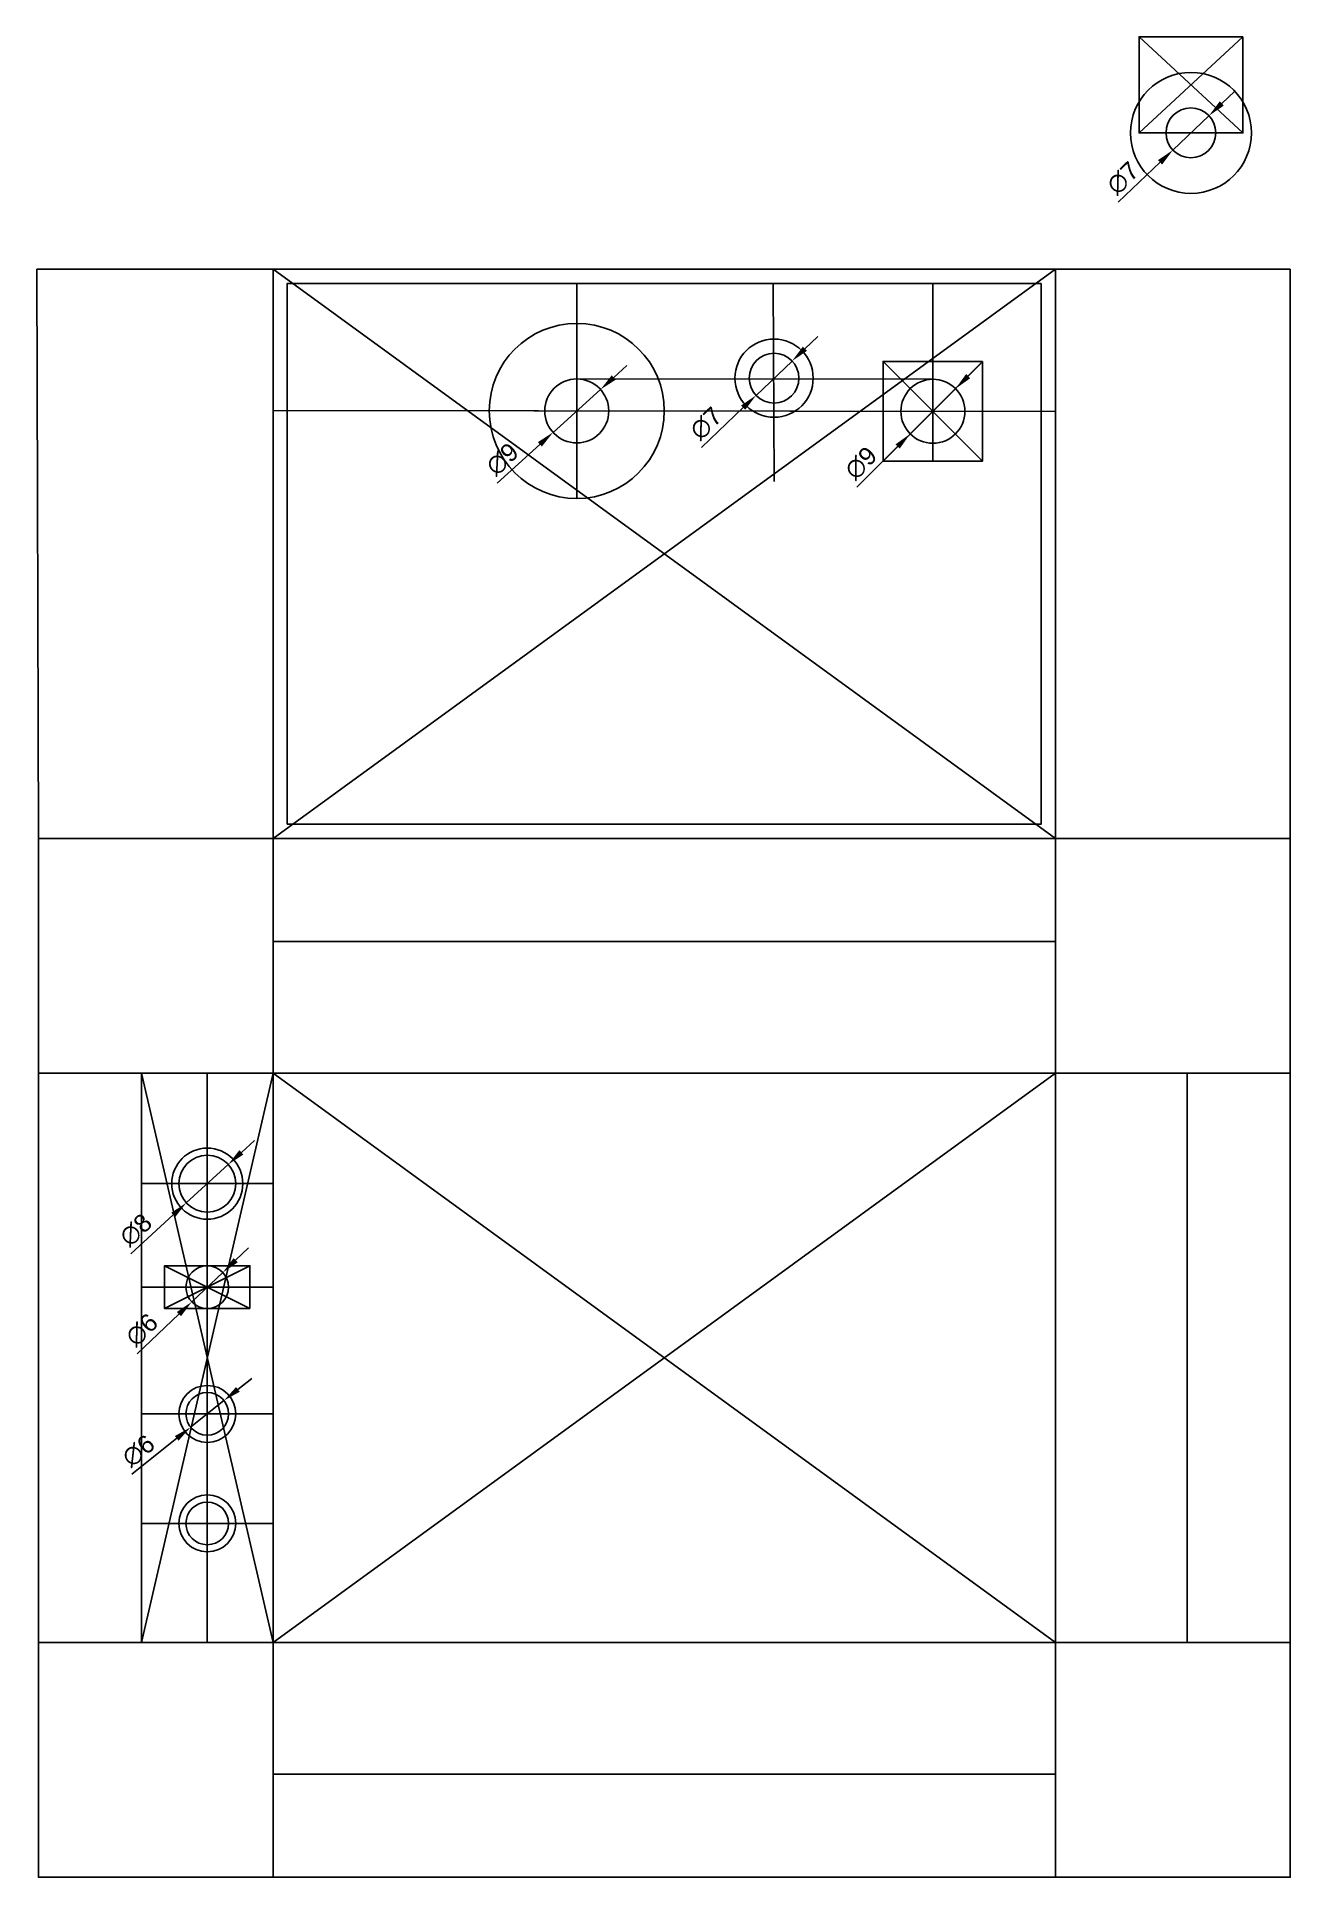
# Model space of a CAD drawing. Header units: millimetres. Extents: x 0 to 176, y 0 to 259.
import ezdxf

# ---------------------------------------------------------------- set-up
doc = ezdxf.new("R2010")
doc.units = ezdxf.units.MM
for name, color, linetype in [('guide', 4, 'Continuous'), ('guide2', 7, 'Continuous'), ('hole', 255, 'Continuous'), ('parts', 3, 'Continuous')]:
    doc.layers.add(name, color=color, linetype=linetype)
doc.styles.get("Standard").update_dxf_attribs({"font": 'arial.ttf'})
doc.dimstyles.new('ISO-25', dxfattribs={"dimtxt": 2.5, "dimasz": 2.5, "dimexe": 1.25, "dimexo": 0.625, "dimtad": 1, "dimtxsty": 'Standard', "dimcen": 2.5, "dimadec": 0, "dimazin": 0, "dimtfac": 1, "dimtmove": 0, "dimatfit": 3, "dimfxl": 1, "dimarcsym": 0})

# ---------------------------------------------------------------- blocks, each defined once
blk = doc.blocks.new('*D1')
at = {"color": 0, "lineweight": -2, "transparency": 16777216}
for p, q in [((166.39, 249.31), (168.2, 251.03)), ((164.58, 247.58), (159.51, 242.75)), ((151.83, 235.43), (157.7, 241.03))]:
    blk.add_line(p, q, dxfattribs=at)
at = {"color": 0, "transparency": 16777216}
for points in [[(166.1, 249.61), (166.67, 249), (164.58, 247.58)], [(157.41, 241.33), (157.99, 240.72), (159.51, 242.75)]]:
    blk.add_solid(points, dxfattribs=at)
at = {"layer": 'Defpoints', "color": 0, "transparency": 16777216}
for p in [(164.58, 247.58), (159.51, 242.75)]:
    blk.add_point(p, dxfattribs=at)
at = {"color": 0, "transparency": 16777216, "insert": (152.5, 238.79), "char_height": 2.5, "attachment_point": 5, "rotation": 43.6252}
blk.add_mtext('∅7', dxfattribs=at)
blk = doc.blocks.new('*D3')
at = {"color": 0, "lineweight": -2, "transparency": 16777216}
for p, q in [((130.72, 210.98), (132.49, 212.74)), ((128.95, 209.21), (122.58, 202.86)), ((115.06, 195.36), (120.81, 201.09))]:
    blk.add_line(p, q, dxfattribs=at)
at = {"color": 0, "transparency": 16777216}
for points in [[(130.43, 211.27), (131.01, 210.68), (128.95, 209.21)], [(120.51, 201.39), (121.1, 200.8), (122.58, 202.86)]]:
    blk.add_solid(points, dxfattribs=at)
at = {"layer": 'Defpoints', "color": 0, "transparency": 16777216}
for p in [(128.95, 209.21), (122.58, 202.86)]:
    blk.add_point(p, dxfattribs=at)
at = {"color": 0, "transparency": 16777216, "insert": (115.66, 198.74), "char_height": 2.5, "attachment_point": 5, "rotation": 44.9154}
blk.add_mtext('∅9', dxfattribs=at)
blk = doc.blocks.new('*D4')
at = {"color": 0, "lineweight": -2, "transparency": 16777216}
for p, q in [((28.54, 101.88), (30.39, 103.57)), ((26.7, 100.19), (20.8, 94.79)), ((12.98, 87.62), (18.96, 93.1))]:
    blk.add_line(p, q, dxfattribs=at)
at = {"color": 0, "transparency": 16777216}
for points in [[(28.26, 102.19), (28.82, 101.57), (26.7, 100.19)], [(18.68, 93.4), (19.24, 92.79), (20.8, 94.79)]]:
    blk.add_solid(points, dxfattribs=at)
at = {"layer": 'Defpoints', "color": 0, "transparency": 16777216}
for p in [(26.7, 100.19), (20.8, 94.79)]:
    blk.add_point(p, dxfattribs=at)
at = {"color": 0, "transparency": 16777216, "insert": (13.71, 90.97), "char_height": 2.5, "attachment_point": 5, "rotation": 42.5013}
blk.add_mtext('∅8', dxfattribs=at)
blk = doc.blocks.new('*D5')
at = {"color": 0, "lineweight": -2, "transparency": 16777216}
for p, q in [((27.74, 86.73), (29.55, 88.45)), ((25.93, 85), (21.57, 80.87)), ((13.88, 73.57), (19.76, 79.15))]:
    blk.add_line(p, q, dxfattribs=at)
at = {"color": 0, "transparency": 16777216}
for points in [[(27.45, 87.03), (28.03, 86.42), (25.93, 85)], [(19.47, 79.45), (20.05, 78.85), (21.57, 80.87)]]:
    blk.add_solid(points, dxfattribs=at)
at = {"layer": 'Defpoints', "color": 0, "transparency": 16777216}
for p in [(25.93, 85), (21.57, 80.87)]:
    blk.add_point(p, dxfattribs=at)
at = {"color": 0, "transparency": 16777216, "insert": (14.56, 76.93), "char_height": 2.5, "attachment_point": 5, "rotation": 43.5097}
blk.add_mtext('∅6', dxfattribs=at)
blk = doc.blocks.new('*D6')
at = {"color": 0, "lineweight": -2, "transparency": 16777216}
for p, q in [((28.05, 68.56), (30, 70.12)), ((26.09, 67), (21.41, 63.26)), ((13.12, 56.64), (19.45, 61.7))]:
    blk.add_line(p, q, dxfattribs=at)
at = {"color": 0, "transparency": 16777216}
for points in [[(27.79, 68.89), (28.31, 68.24), (26.09, 67)], [(19.19, 62.02), (19.71, 61.37), (21.41, 63.26)]]:
    blk.add_solid(points, dxfattribs=at)
at = {"layer": 'Defpoints', "color": 0, "transparency": 16777216}
for p in [(26.09, 67), (21.41, 63.26)]:
    blk.add_point(p, dxfattribs=at)
at = {"color": 0, "transparency": 16777216, "insert": (14.08, 59.93), "char_height": 2.5, "attachment_point": 5, "rotation": 38.6028}
blk.add_mtext('∅6', dxfattribs=at)
blk = doc.blocks.new('*D7')
at = {"layer": 'Defpoints', "color": 0, "transparency": 16777216}
for p in [(79.04, 209.1), (72.36, 203.07)]:
    blk.add_point(p, dxfattribs=at)
at = {"layer": 'guide2', "color": 0, "lineweight": -2, "transparency": 16777216}
for p, q in [((80.89, 210.78), (82.75, 212.46)), ((79.04, 209.1), (72.36, 203.07)), ((64.49, 195.95), (70.51, 201.39))]:
    blk.add_line(p, q, dxfattribs=at)
at = {"layer": 'guide2', "color": 0, "transparency": 16777216}
for points in [[(80.61, 211.09), (81.17, 210.47), (79.04, 209.1)], [(70.23, 201.7), (70.79, 201.08), (72.36, 203.07)]]:
    blk.add_solid(points, dxfattribs=at)
at = {"layer": 'guide2', "color": 0, "transparency": 16777216, "insert": (65.25, 199.29), "char_height": 2.5, "attachment_point": 5, "rotation": 42.1225}
blk.add_mtext('∅9', dxfattribs=at)
blk = doc.blocks.new('*D9')
at = {"layer": 'Defpoints', "color": 0, "transparency": 16777216}
for p in [(105.97, 213.1), (100.9, 208.27)]:
    blk.add_point(p, dxfattribs=at)
at = {"layer": 'hole', "color": 0, "lineweight": -2, "transparency": 16777216}
for p, q in [((107.78, 214.83), (109.59, 216.55)), ((105.97, 213.1), (100.9, 208.27)), ((93.22, 200.95), (99.09, 206.55))]:
    blk.add_line(p, q, dxfattribs=at)
at = {"layer": 'hole', "color": 0, "transparency": 16777216}
for points in [[(107.49, 215.13), (108.06, 214.53), (105.97, 213.1)], [(98.8, 206.85), (99.38, 206.25), (100.9, 208.27)]]:
    blk.add_solid(points, dxfattribs=at)
at = {"layer": 'hole', "color": 0, "transparency": 16777216, "insert": (93.89, 204.32), "char_height": 2.5, "attachment_point": 5, "rotation": 43.6226}
blk.add_mtext('∅7', dxfattribs=at)

msp = doc.modelspace()

# ---------------------------------------------------------------- linework, layer by layer
for p, q in [((33, 226.018), (-0.219, 226.018)), ((-0.219, 226.018), (0, 146.018)), ((143, 226.018), (176, 226.018)), ((176, 226.018), (176, 146.018))]:
    msp.add_line(p, q)
for points in [[(143, 226.018), (33, 226.018), (33, 146.018), (143, 146.018)], [(141, 224.018), (35, 224.018), (35, 148.018), (141, 148.018)], [(0, 146.018), (176, 146.018), (176, 0.018), (0, 0.018)], [(33, 131.518), (143, 131.518), (143, 146.018), (33, 146.018)], [(33, 113.018), (143, 113.018), (143, 131.518), (33, 131.518)], [(0, 113.018), (14.5, 113.018), (14.5, 33.018), (0, 33.018)], [(33, 113.018), (14.5, 113.018), (14.5, 33.018), (33, 33.018)], [(143, 113.018), (33, 113.018), (33, 33.018), (143, 33.018)], [(143, 33.018), (161.5, 33.018), (161.5, 113.018), (143, 113.018)], [(161.5, 113.018), (176, 113.018), (176, 33.018), (161.5, 33.018)], [(33, 33.018), (143, 33.018), (143, 14.518), (33, 14.518)], [(33, 14.518), (143, 14.518), (143, 0.018), (33, 0.018)]]:
    msp.add_lwpolyline(points, close=True)
for centre, radius in [((162.043, 245.165), 3.5), ((125.763, 206.036), 4.5), ((23.75, 97.489), 4), ((23.75, 82.939), 3), ((23.75, 65.131), 3), ((23.75, 49.74), 3)]:
    msp.add_circle(centre, radius)
at = {"layer": 'guide'}
for p, q in [((143, 146.018), (33, 226.018)), ((33, 146.018), (143, 226.018)), ((143, 206.018), (33, 206.13)), ((14.5, 113.018), (33, 33.018)), ((33, 113.018), (14.5, 33.018)), ((23.75, 113.018), (23.75, 33.018)), ((143, 33.018), (33, 113.018)), ((33, 33.018), (143, 113.018))]:
    msp.add_line(p, q, dxfattribs=at)
at = {"layer": 'guide2'}
for p, q in [((75.7, 224.018), (75.7, 193.786)), ((103.298, 224.018), (103.434, 196.188)), ((125.763, 199.046), (125.753, 224.018)), ((125.762, 210.536), (75.7, 210.586)), ((35, 206.128), (141, 206.02)), ((23.75, 113.018), (23.75, 33.018)), ((14.5, 97.489), (33, 97.489)), ((14.5, 82.939), (33, 82.939)), ((14.5, 65.131), (33, 65.131)), ((14.5, 49.74), (33, 49.74))]:
    msp.add_line(p, q, dxfattribs=at)
at = {"layer": 'hole'}
for centre, radius in [((103.434, 210.688), 3.5), ((75.7, 206.086), 4.5)]:
    msp.add_circle(centre, radius, dxfattribs=at)
at = {"layer": 'parts'}
for p, q in [((169.343, 245.165), (154.743, 258.665)), ((154.743, 245.165), (169.343, 258.665)), ((132.753, 199.046), (118.753, 213.046)), ((118.753, 199.046), (132.753, 213.046)), ((17.75, 79.939), (29.75, 85.939)), ((17.75, 85.939), (29.75, 79.939))]:
    msp.add_line(p, q, dxfattribs=at)
for points in [[(169.343, 258.665), (154.743, 258.665), (154.743, 245.165), (169.343, 245.165)], [(132.753, 213.046), (118.753, 213.046), (118.753, 199.046), (132.753, 199.046)], [(29.75, 79.939), (29.75, 85.939), (17.75, 85.939), (17.75, 79.939)]]:
    msp.add_lwpolyline(points, close=True, dxfattribs=at)
for centre, radius in [((162.043, 245.165), 8.5), ((75.7, 206.086), 12.3), ((103.434, 210.688), 5.5), ((23.75, 97.489), 5), ((23.75, 65.131), 4), ((23.75, 49.74), 4)]:
    msp.add_circle(centre, radius, dxfattribs=at)

# ---------------------------------------------------------------- dimensions: what is measured, and where the dimension line sits
for p1, p2, picture, middle in [((164.577, 247.58), (159.509, 242.751), '*D1', (152.5, 238.793)), ((128.95, 209.213), (122.576, 202.859), '*D3', (115.656, 198.742)), ((26.699, 100.191), (20.801, 94.787), '*D4', (13.713, 90.966)), ((25.926, 85.004), (21.574, 80.873), '*D5', (14.557, 76.93)), ((26.094, 67.002), (21.406, 63.259), '*D6', (14.077, 59.931))]:
    dim = msp.add_diameter_dim_2p(p1=p1, p2=p2, dimstyle='ISO-25')
    dim.commit()
    dim.dimension.update_dxf_attribs({"geometry": picture, "text_midpoint": middle})
at = {"layer": 'guide2'}
dim = msp.add_diameter_dim_2p(p1=(79.038, 209.105), p2=(72.362, 203.068), dimstyle='ISO-25', dxfattribs=at)
dim.commit()
dim.dimension.update_dxf_attribs({"geometry": '*D7', "text_midpoint": (65.25, 199.294)})
at = {"layer": 'hole'}
dim = msp.add_diameter_dim_2p(p1=(105.967, 213.103), p2=(100.9, 208.274), dimstyle='ISO-25', dxfattribs=at)
dim.commit()
dim.dimension.update_dxf_attribs({"geometry": '*D9', "text_midpoint": (93.89, 204.316)})

doc.saveas('drawing.dxf')
